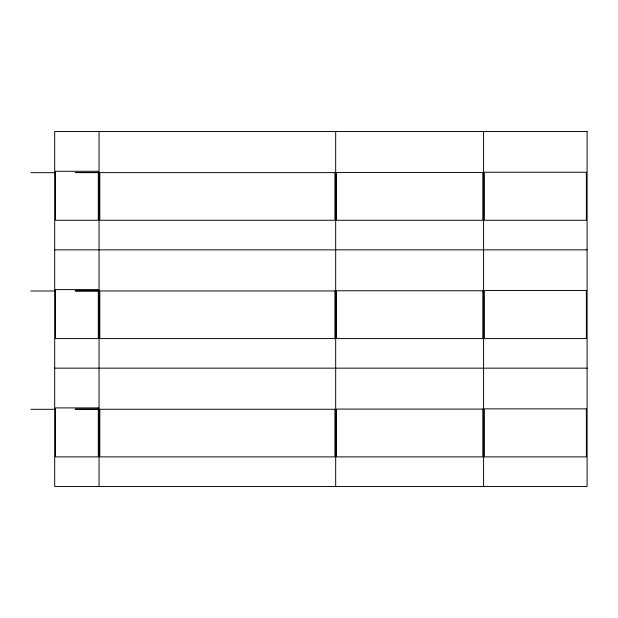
<?xml version="1.0" encoding="UTF-8"?>
<svg xmlns="http://www.w3.org/2000/svg" width="618" height="618" viewBox="0 0 618 618"><rect width="100%" height="100%" fill="white"/><g stroke="black" fill="none" stroke-linecap="round" stroke-linejoin="round"><path stroke-width="0.93" d="M75.195 172.538L99.058 172.538M30.9 172.685L54.693 172.685M75.249 172.638L99.058 172.638M54.693 249.842L587.1 249.842M75.195 290.854L99.058 290.854M30.9 290.993L54.693 290.993M75.249 290.954L99.058 290.954M54.693 368.158L587.1 368.158M75.195 409.162L99.058 409.162M30.9 409.309L54.693 409.309M75.249 409.27L99.058 409.27M483.577 131.534L483.577 486.466M335.682 131.534L335.682 486.466M99.058 131.534L99.058 486.466M587.1 131.534L54.693 131.534L54.693 486.466L587.1 486.466L587.1 131.534M98.308 171.279L55.442 171.279L55.442 220.263L98.308 220.263L98.308 171.279M586.351 172.244L484.327 172.244L484.327 220.263L586.351 220.263L586.351 172.244M482.828 172.453L336.439 172.453L336.439 220.263L482.828 220.263L482.828 172.453M334.933 172.638L99.807 172.638L99.807 220.263L334.933 220.263L334.933 172.638M98.308 289.595L55.442 289.595L55.442 338.579L98.308 338.579L98.308 289.595M586.351 290.553L484.327 290.553L484.327 338.579L586.351 338.579L586.351 290.553M482.828 290.769L336.439 290.769L336.439 338.579L482.828 338.579L482.828 290.769M334.933 290.954L99.807 290.954L99.807 338.579L334.933 338.579L334.933 290.954M98.308 407.911L55.442 407.911L55.442 456.887L98.308 456.887L98.308 407.911M586.351 408.869L484.327 408.869L484.327 456.887L586.351 456.887L586.351 408.869M482.828 409.077L336.439 409.077L336.439 456.887L482.828 456.887L482.828 409.077M334.933 409.263L99.807 409.263L99.807 456.887L334.933 456.887L334.933 409.263"/></g></svg>
